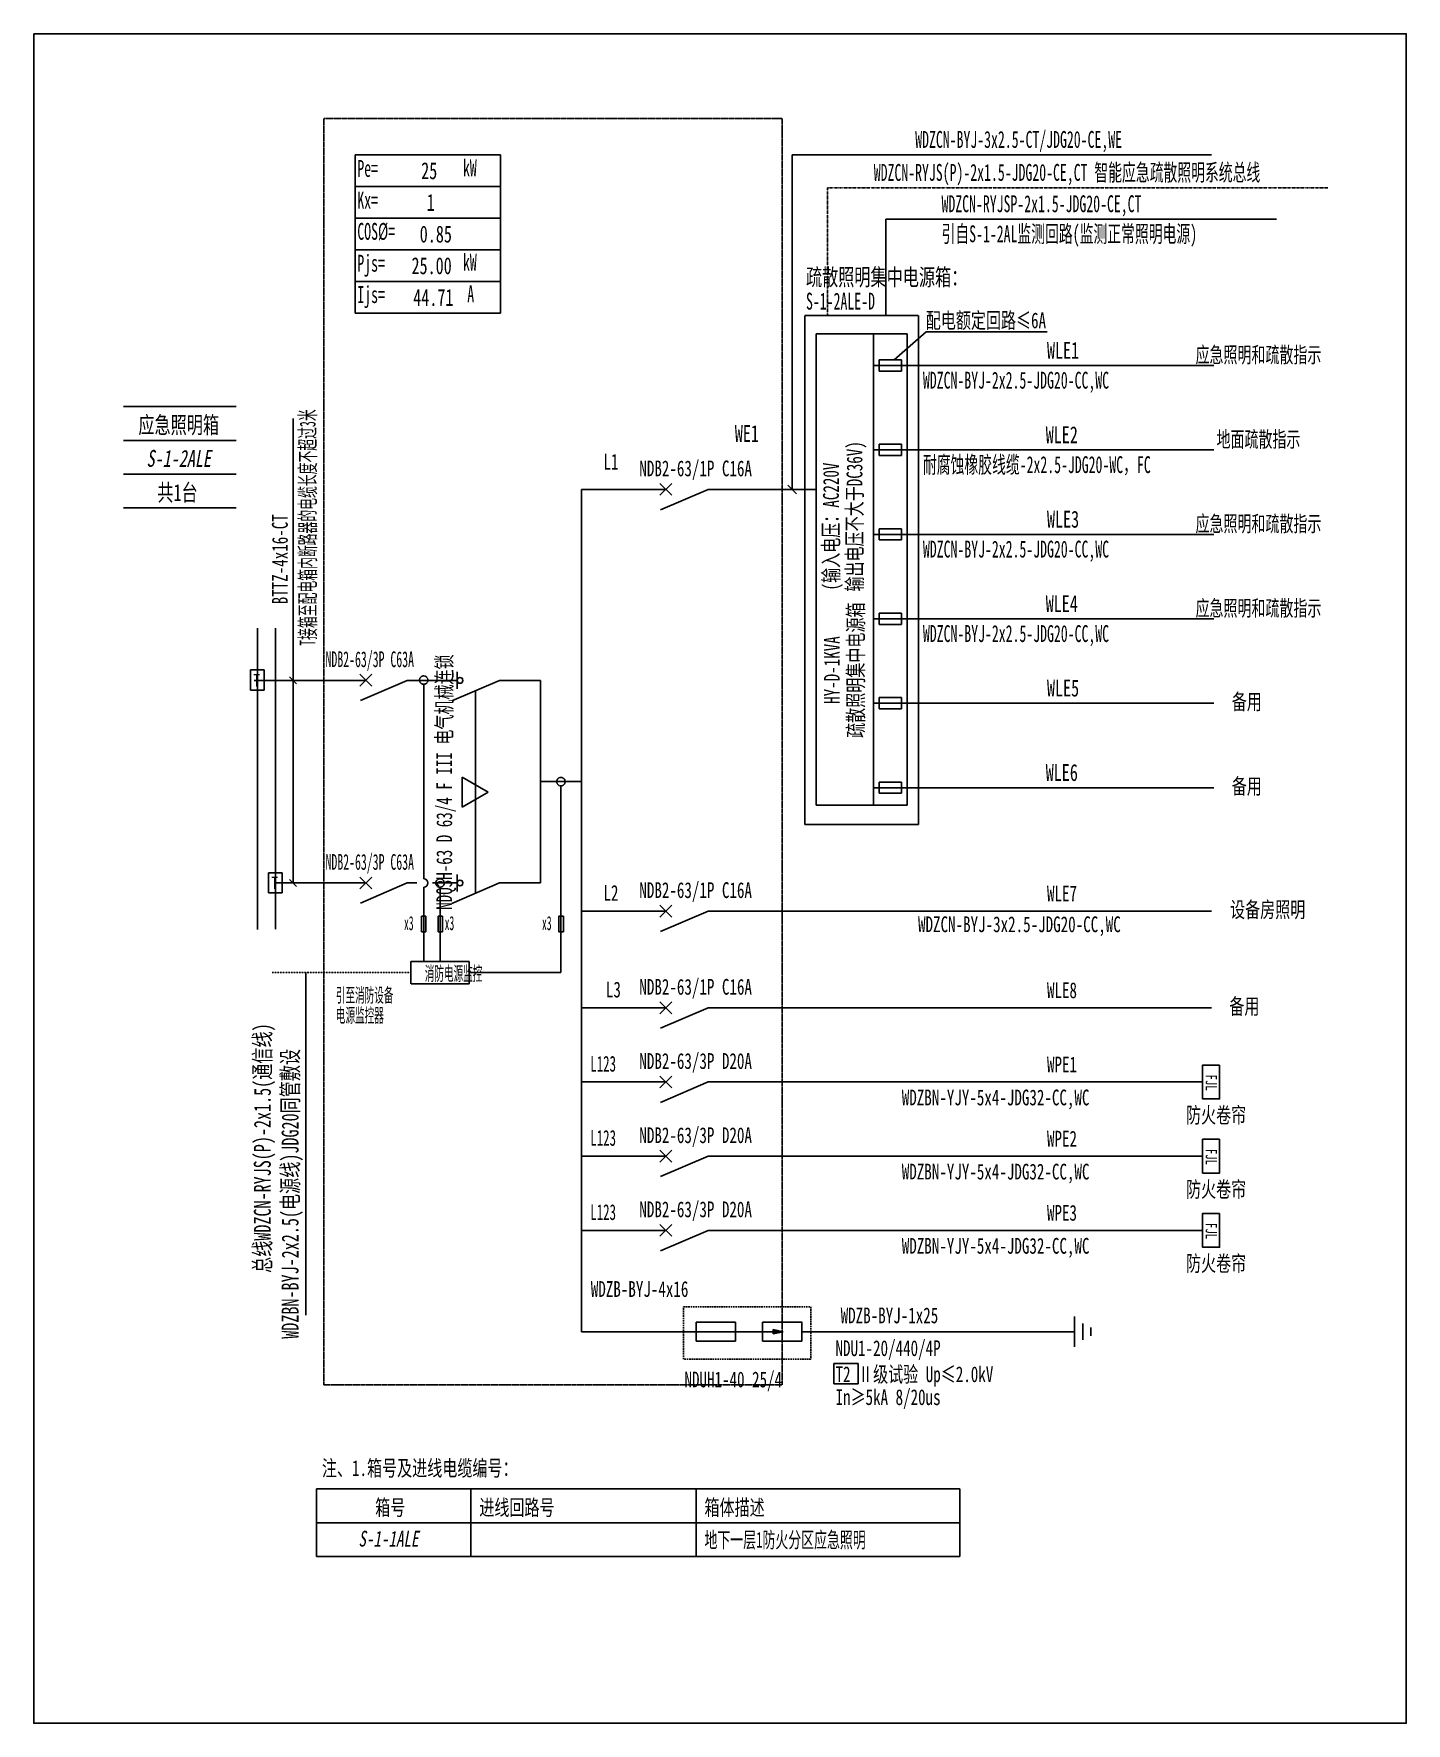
# Model space of a CAD drawing. Extents: x 224924 to 227110, y 371435 to 374126.
import ezdxf
from ezdxf.enums import TextEntityAlignment as Align

# ---------------------------------------------------------------- set-up
doc = ezdxf.new("R2010")
doc.units = 0
doc.header["$MEASUREMENT"] = 0
for name, pattern in [('_点划线L', [1.9, 1.5, -0.17, 0.06, -0.17]), ('_虚线S', [0.25, 0.125, -0.125]), ('DASH', [0.35, 0.25, -0.1]), ('DASHED', [0.75, 0.5, -0.25]), ('DASHED2', [0.375, 0.25, -0.125]), ('DIVIDE', [1.25, 0.5, -0.25, 0, -0.25, 0, -0.25])]:
    doc.linetypes.add(name, pattern=pattern)
for name, color, linetype in [('D_E_Eqpm(强电设备)', 100, 'Continuous'), ('D_E_Eqpm（强电设备）', 100, 'Continuous'), ('D_E_Text(强电文字)', 51, 'Continuous'), ('D_E_Text（强电文字）', 51, 'Continuous'), ('D_E_Wire(强电线缆)', 10, 'Continuous'), ('D_E_Wire（强电线缆）', 10, 'Continuous'), ('D_El_Wire（弱电线缆）', 10, 'Continuous'), ('D_T_TableDim（表格尺寸）', 255, 'Continuous'), ('DQ_Eqpm', 100, 'Continuous'), ('FL04GGFW_E72-配电箱系统图-塔楼部分$0$D_E_Eqpm（强电设备）', 100, 'Continuous'), ('FL09U293_E72-地下室配电箱系统图$0$D_E_Eqpm（强电设备）', 100, 'Continuous'), ('FL09U293_E72-地下室配电箱系统图$0$D_E_Text（强电文字）', 51, 'Continuous'), ('FL09U293_E72-地下室配电箱系统图$0$D_T_TableDim（表格尺寸）', 255, 'Continuous'), ('系统图', 220, 'Continuous')]:
    doc.layers.add(name, color=color, linetype=linetype)
doc.styles.add('FL09U293_E72-地下室配电箱系统图$0$FL04GGFW_E72-配电箱系统图-塔楼部分$0$电气', font='', dxfattribs={"width": 0.7})
doc.styles.add('FL09U293_E72-地下室配电箱系统图$0$FL04GGFW_E72-配电箱系统图-塔楼部分$0$电气箱', font='simhei.ttf', dxfattribs={"width": 0.8, "oblique": 10})
doc.styles.add('FL09U293_E72-地下室配电箱系统图$0$电气', font='', dxfattribs={"width": 0.7})
doc.styles.add('FL09U293_E72-地下室配电箱系统图$0$电气箱', font='simhei.ttf', dxfattribs={"width": 0.8, "oblique": 10})
doc.styles.add('HZ', font='', dxfattribs={"width": 0.7, "height": 400})
doc.styles.add('电气', font='', dxfattribs={"width": 0.7})
doc.styles.get('FL09U293_E72-地下室配电箱系统图$0$FL04GGFW_E72-配电箱系统图-塔楼部分$0$电气').set_extended_font_data('SimSun')
doc.styles.get('FL09U293_E72-地下室配电箱系统图$0$电气').set_extended_font_data('SimSun')
doc.styles.get('HZ').set_extended_font_data('SimSun')
doc.styles.get('电气').set_extended_font_data('SimSun')

msp = doc.modelspace()

# ---------------------------------------------------------------- linework, layer by layer
at = {"linetype": 'DASHED2', "ltscale": 10}
for p, q in [((225959.3, 372098.1, 0), (226161.8, 372098.1, 0)), ((225959.3, 372014.6, 0), (225959.3, 372098.1, 0)), ((226161.8, 372098.1, 0), (226161.8, 372014.6, 0)), ((226161.8, 372014.6, 0), (225959.3, 372014.6, 0))]:
    msp.add_line(p, q, dxfattribs=at)
at = {"layer": 'D_E_Eqpm(强电设备)'}
for p, q in [((225921.4, 373390.5, 0), (225940.5, 373409.5, 0)), ((225940.5, 373390.5, 0), (225921.4, 373409.5, 0)), ((225998.2, 373400, 0), (225922.3, 373367.5, 0)), ((225443.9, 373086.3, 0), (225462.9, 373105.4, 0)), ((225462.9, 373086.3, 0), (225443.9, 373105.4, 0)), ((225598.6, 373082.4, 0), (225598.6, 373109.3, 0)), ((225443.9, 372763.6, 0), (225462.9, 372782.6, 0)), ((225462.9, 372763.6, 0), (225443.9, 372782.6, 0)), ((225598.6, 372759.6, 0), (225598.6, 372786.5, 0)), ((225921.4, 372718.9, 0), (225940.5, 372737.9, 0)), ((225940.5, 372718.9, 0), (225921.4, 372737.9, 0)), ((225998.2, 372728.4, 0), (225922.3, 372695.8, 0)), ((225921.4, 372564.9, 0), (225940.5, 372583.9, 0)), ((225940.5, 372564.9, 0), (225921.4, 372583.9, 0)), ((225998.2, 372574.4, 0), (225922.3, 372541.8, 0)), ((225921.4, 372446.7, 0), (225940.5, 372465.7, 0)), ((225940.5, 372446.7, 0), (225921.4, 372465.7, 0)), ((225998.2, 372456.2, 0), (225922.3, 372423.7, 0)), ((225921.4, 372328.6, 0), (225940.5, 372347.6, 0)), ((225940.5, 372328.6, 0), (225921.4, 372347.6, 0)), ((225998.2, 372338.1, 0), (225922.3, 372305.5, 0)), ((225921.4, 372210.4, 0), (225940.5, 372229.4, 0)), ((225940.5, 372210.4, 0), (225921.4, 372229.4, 0)), ((225998.2, 372219.9, 0), (225922.3, 372187.4, 0)), ((225979.1, 372073.8, 0), (226042.1, 372073.8, 0)), ((225979.1, 372073.8, 0), (225979.1, 372043.3, 0)), ((226041.9, 372043.3, 0), (226041.9, 372073.8, 0)), ((226084.9, 372073.8, 0), (226148, 372073.8, 0)), ((226084.9, 372073.8, 0), (226084.9, 372043.3, 0)), ((226147.8, 372043.3, 0), (226147.8, 372073.8, 0)), ((225979.1, 372043.3, 0), (226041.9, 372043.3, 0)), ((226084.9, 372058.5, 0), (226059.5, 372058.5, 0)), ((226084.9, 372058.5, 0), (226117.6, 372058.5, 0)), ((226084.9, 372043.3, 0), (226147.8, 372043.3, 0)), ((226117.6, 372058.5, 0), (226101.8, 372061.8, 0)), ((226101.8, 372055.3, 0), (226101.8, 372061.8, 0)), ((226117.6, 372058.5, 0), (226101.8, 372055.3, 0))]:
    msp.add_line(p, q, dxfattribs=at)
for centre in [(225603.2, 373095.8, 0), (225603.2, 372773.1, 0)]:
    msp.add_circle(centre, 4.57, dxfattribs=at)
msp.add_solid([(226101.8, 372055.3, 0), (226117.6, 372058.5, 0), (226101.8, 372061.8, 0)], dxfattribs=at)
at = {"layer": 'D_E_Eqpm（强电设备）'}
for p, q in [((226170.6, 372896.9, 0), (226170.6, 373647.5, 0)), ((226170.6, 373647.5, 0), (226261.7, 373647.5, 0)), ((226261.7, 373647.5, 0), (226261.7, 372896.9, 0)), ((225665.9, 373095.8, 0), (225590, 373063.3, 0)), ((225648.3, 372917.6, 0), (225606.8, 372941.5, 0)), ((225606.8, 372941.5, 0), (225606.8, 372893.6, 0)), ((225606.8, 372893.6, 0), (225648.3, 372917.6, 0)), ((226261.7, 372896.9, 0), (226170.6, 372896.9, 0)), ((225665.9, 372773.1, 0), (225590, 372740.5, 0))]:
    msp.add_line(p, q, dxfattribs=at)
at = {"layer": 'D_E_Eqpm（强电设备）', "linetype": 'DASH'}
msp.add_line((225627.9, 372756.8, 0), (225627.9, 373079.6, 0), dxfattribs=at)
at = {"layer": 'D_E_Eqpm（强电设备）', "elevation": 0}
for points in [[(226812.7, 372483.1), (226812.7, 372429.3), (226785.8, 372429.3), (226785.8, 372483.1)], [(226812.7, 372365), (226812.7, 372311.2), (226785.8, 372311.2), (226785.8, 372365)], [(226812.7, 372246.8), (226812.7, 372193), (226785.8, 372193), (226785.8, 372246.8)]]:
    msp.add_lwpolyline(points, close=True, dxfattribs=at)
at = {"layer": 'D_E_Text(强电文字)', "color": 51}
for p, q in [((225337.4, 372773.1, 0), (225337.4, 373512.8, 0)), ((225331.8, 373101.4, 0), (225343, 373090.2, 0)), ((225331.8, 372778.7, 0), (225343, 372767.5, 0)), ((225357.7, 372630.3, 0), (225357.7, 372084.9, 0))]:
    msp.add_line(p, q, dxfattribs=at)
at = {"layer": 'D_E_Text（强电文字）'}
for p, q in [((225436.3, 373932.6, 0), (225667.5, 373932.6, 0)), ((225436.3, 373932.6, 0), (225436.3, 373680.5, 0)), ((225667.5, 373932.6, 0), (225667.5, 373680.5, 0)), ((226132, 373932.6, 0), (226799.7, 373932.6, 0)), ((226132, 373400, 0), (226132, 373932.6, 0)), ((225436.3, 373882.2, 0), (225667.5, 373882.2, 0)), ((225436.3, 373831.8, 0), (225667.5, 373831.8, 0)), ((225436.3, 373781.3, 0), (225667.5, 373781.3, 0)), ((225436.3, 373730.9, 0), (225667.5, 373730.9, 0)), ((225436.3, 373680.5, 0), (225667.5, 373680.5, 0)), ((226294.5, 373606.3, 0), (226345.4, 373650.7, 0)), ((226345.4, 373650.7, 0), (226538, 373650.7, 0)), ((226125.1, 373406.9, 0), (226138.9, 373393.1, 0)), ((226198.4, 372007.6, 0), (226237.4, 372007.6, 0)), ((226198.4, 371975.5, 0), (226198.4, 372007.6, 0)), ((226237.4, 372007.6, 0), (226237.4, 371975.5, 0)), ((226237.4, 371975.5, 0), (226198.4, 371975.5, 0))]:
    msp.add_line(p, q, dxfattribs=at)
at = {"layer": 'D_E_Wire(强电线缆)'}
for p, q in [((225280.5, 372699, 0), (225280.5, 373178.8, 0)), ((225275.4, 373095.8, 0), (225453.4, 373095.8, 0)), ((225519.3, 373095.8, 0), (225598.6, 373095.8, 0)), ((225665.9, 373095.8, 0), (225731.5, 373095.8, 0)), ((225519.3, 372773.1, 0), (225534.4, 372773.1, 0)), ((225559.3, 372773.1, 0), (225598.6, 372773.1, 0)), ((225665.9, 372773.1, 0), (225731.5, 372773.1, 0))]:
    msp.add_line(p, q, dxfattribs=at)
at = {"layer": 'D_E_Wire(强电线缆)', "linetype": 'DASH'}
for p, q in [((225309.2, 372699, 0), (225309.2, 373178.8, 0)), ((225309.2, 372773.1, 0), (225453.4, 372773.1, 0))]:
    msp.add_line(p, q, dxfattribs=at)
at = {"layer": 'D_E_Wire（强电线缆）', "color": 10}
for p, q in [((226281.5, 373830.1, 0), (226281.5, 373676.9, 0)), ((226281.5, 373830.1, 0), (226903.2, 373830.1, 0)), ((226261.7, 373597.3, 0), (226803.5, 373597.3, 0)), ((226261.7, 373462.8, 0), (226803.5, 373462.8, 0)), ((226261.7, 373328.3, 0), (226803.5, 373328.3, 0)), ((226261.7, 373193.8, 0), (226803.5, 373193.8, 0)), ((226261.7, 373059.3, 0), (226803.5, 373059.3, 0)), ((226261.7, 372924.9, 0), (226803.5, 372924.9, 0))]:
    msp.add_line(p, q, dxfattribs=at)
at = {"layer": 'D_E_Wire（强电线缆）'}
for p, q in [((225796.5, 372058.5, 0), (225796.5, 373400, 0)), ((225796.5, 373400, 0), (225931, 373400, 0)), ((225998.2, 373400, 0), (226170.6, 373400, 0)), ((225731.5, 373095.8, 0), (225731.5, 372773.1, 0)), ((225731.5, 372934.5, 0), (225796.5, 372934.5, 0)), ((225764, 372927.7, 0), (225764, 372630.3, 0)), ((225571.4, 372766.3, 0), (225571.4, 372648.3, 0)), ((225541.8, 372720.3, 0), (225548.9, 372720.3, 0)), ((225541.8, 372695.5, 0), (225541.8, 372720.3, 0)), ((225548.9, 372720.3, 0), (225548.9, 372695.5, 0)), ((225568.4, 372720.3, 0), (225575.4, 372720.3, 0)), ((225568.4, 372695.5, 0), (225568.4, 372720.3, 0)), ((225575.4, 372720.3, 0), (225575.4, 372695.5, 0)), ((225760.7, 372720.3, 0), (225767.8, 372720.3, 0)), ((225760.7, 372695.5, 0), (225760.7, 372720.3, 0)), ((225767.8, 372720.3, 0), (225767.8, 372695.5, 0)), ((225796.5, 372728.4, 0), (225931, 372728.4, 0)), ((225998.2, 372728.4, 0), (226799.7, 372728.4, 0)), ((225548.9, 372695.5, 0), (225541.8, 372695.5, 0)), ((225575.4, 372695.5, 0), (225568.4, 372695.5, 0)), ((225767.8, 372695.5, 0), (225760.7, 372695.5, 0)), ((225796.5, 372574.4, 0), (225931, 372574.4, 0)), ((225998.2, 372574.4, 0), (226799.7, 372574.4, 0)), ((225796.5, 372456.2, 0), (225931, 372456.2, 0)), ((225998.2, 372456.2, 0), (226785.8, 372456.2, 0)), ((225796.5, 372338.1, 0), (225931, 372338.1, 0)), ((225998.2, 372338.1, 0), (226785.8, 372338.1, 0)), ((225796.5, 372219.9, 0), (225931, 372219.9, 0)), ((225998.2, 372219.9, 0), (226785.8, 372219.9, 0)), ((226581.9, 372034.6, 0), (226581.9, 372082.5, 0)), ((226595, 372045.5, 0), (226595, 372071.7, 0)), ((225796.5, 372058.5, 0), (226059.5, 372058.5, 0)), ((226147.8, 372058.5, 0), (226581.9, 372058.5, 0)), ((226608, 372052, 0), (226608, 372065.1, 0))]:
    msp.add_line(p, q, dxfattribs=at)
at = {"layer": 'D_E_Wire（强电线缆）', "linetype": '_点划线L'}
for p, q in [((225545.4, 372779.8, 0), (225545.4, 373089.5, 0)), ((225545.4, 372648.3, 0), (225545.4, 372766.3, 0)), ((225525, 372648.3, 0), (225617.9, 372648.3, 0)), ((225525, 372612.4, 0), (225525, 372648.3, 0)), ((225617.9, 372648.3, 0), (225617.9, 372612.4, 0)), ((225617.9, 372612.4, 0), (225525, 372612.4, 0)), ((225764, 372630.3, 0), (225617.9, 372630.3, 0))]:
    msp.add_line(p, q, dxfattribs=at)
at = {"layer": 'D_E_Wire（强电线缆）', "linetype": '_虚线S'}
msp.add_line((225304.1, 372630.3, 0), (225525, 372630.3, 0), dxfattribs=at)
at = {"layer": 'D_E_Wire（强电线缆）', "linetype": '_点划线L'}
for centre in [(225545.4, 373096.2, 0), (225764, 372934.5, 0), (225571.4, 372773.1, 0)]:
    msp.add_circle(centre, 6.72, dxfattribs=at)
at = {"layer": 'D_E_Wire（强电线缆）'}
msp.add_arc((225545.4, 372773.1, 0), 6.72, 270, 90, dxfattribs=at)
at = {"layer": 'D_El_Wire（弱电线缆）', "color": 200, "linetype": 'DIVIDE'}
for q in [(226985.5, 373880, 0), (226188.5, 373676.9, 0)]:
    msp.add_line((226188.5, 373880, 0), q, dxfattribs=at)
at = {"layer": 'D_T_TableDim（表格尺寸）', "linetype": 'DASHED'}
for p, q in [((225386.3, 371973.7, 0), (225386.3, 373990.5, 0)), ((225386.3, 373990.5, 0), (226116.5, 373990.5, 0)), ((226116.5, 373990.5, 0), (226116.5, 371973.7, 0)), ((226116.5, 371973.7, 0), (225386.3, 371973.7, 0))]:
    msp.add_line(p, q, dxfattribs=at)
at = {"layer": 'D_T_TableDim（表格尺寸）', "linetype": 'DASH'}
for p, q in [((226333.4, 373676.9, 0), (226152.6, 373676.9, 0)), ((226152.6, 373676.9, 0), (226152.6, 372866.1, 0)), ((226333.4, 372866.1, 0), (226333.4, 373676.9, 0)), ((226152.6, 372866.1, 0), (226333.4, 372866.1, 0))]:
    msp.add_line(p, q, dxfattribs=at)
at = {"layer": 'DQ_Eqpm'}
for p, q in [((225291.2, 373112.3, 0), (225269.7, 373112.3, 0)), ((225269.7, 373112.3, 0), (225269.7, 373080, 0)), ((225291.2, 373080, 0), (225291.2, 373112.3, 0)), ((225269.7, 373080, 0), (225291.2, 373080, 0)), ((225319.9, 372789.5, 0), (225298.4, 372789.5, 0)), ((225298.4, 372789.5, 0), (225298.4, 372757.3, 0)), ((225319.9, 372757.3, 0), (225319.9, 372789.5, 0)), ((225298.4, 372757.3, 0), (225319.9, 372757.3, 0))]:
    msp.add_line(p, q, dxfattribs=at)
at = {"layer": 'FL04GGFW_E72-配电箱系统图-塔楼部分$0$D_E_Eqpm（强电设备）'}
for p, q in [((226261.7, 372896.9, 0), (226261.7, 373647.5, 0)), ((226261.7, 373647.5, 0), (226315.5, 373647.5, 0)), ((226315.5, 373647.5, 0), (226315.5, 372896.9, 0)), ((226270.6, 373606.3, 0), (226306.5, 373606.3, 0)), ((226270.6, 373606.3, 0), (226270.6, 373606.3, 0)), ((226270.6, 373606.3, 0), (226270.6, 373588.3, 0)), ((226270.6, 373588.3, 0), (226270.6, 373606.3, 0)), ((226306.5, 373606.3, 0), (226306.5, 373588.3, 0)), ((226270.6, 373588.3, 0), (226306.5, 373588.3, 0)), ((226270.6, 373588.3, 0), (226270.6, 373588.3, 0)), ((226270.6, 373471.8, 0), (226306.5, 373471.8, 0)), ((226270.6, 373471.8, 0), (226270.6, 373471.8, 0)), ((226270.6, 373471.8, 0), (226270.6, 373453.8, 0)), ((226270.6, 373453.8, 0), (226270.6, 373471.8, 0)), ((226306.5, 373471.8, 0), (226306.5, 373453.8, 0)), ((226270.6, 373453.8, 0), (226306.5, 373453.8, 0)), ((226270.6, 373453.8, 0), (226270.6, 373453.8, 0)), ((226270.6, 373337.3, 0), (226306.5, 373337.3, 0)), ((226270.6, 373337.3, 0), (226270.6, 373337.3, 0)), ((226270.6, 373337.3, 0), (226270.6, 373319.4, 0)), ((226270.6, 373319.4, 0), (226270.6, 373337.3, 0)), ((226306.5, 373337.3, 0), (226306.5, 373319.4, 0)), ((226270.6, 373319.4, 0), (226306.5, 373319.4, 0)), ((226270.6, 373319.4, 0), (226270.6, 373319.4, 0)), ((226270.6, 373202.8, 0), (226306.5, 373202.8, 0)), ((226270.6, 373202.8, 0), (226270.6, 373202.8, 0)), ((226270.6, 373202.8, 0), (226270.6, 373184.9, 0)), ((226270.6, 373184.9, 0), (226270.6, 373202.8, 0)), ((226306.5, 373202.8, 0), (226306.5, 373184.9, 0)), ((226270.6, 373184.9, 0), (226306.5, 373184.9, 0)), ((226270.6, 373184.9, 0), (226270.6, 373184.9, 0)), ((226270.6, 373068.3, 0), (226306.5, 373068.3, 0)), ((226270.6, 373068.3, 0), (226270.6, 373068.3, 0)), ((226270.6, 373068.3, 0), (226270.6, 373050.4, 0)), ((226270.6, 373050.4, 0), (226270.6, 373068.3, 0)), ((226306.5, 373068.3, 0), (226306.5, 373050.4, 0)), ((226270.6, 373050.4, 0), (226306.5, 373050.4, 0)), ((226270.6, 373050.4, 0), (226270.6, 373050.4, 0)), ((226270.6, 372933.8, 0), (226306.5, 372933.8, 0)), ((226270.6, 372933.8, 0), (226270.6, 372933.8, 0)), ((226270.6, 372933.8, 0), (226270.6, 372915.9, 0)), ((226270.6, 372915.9, 0), (226270.6, 372933.8, 0)), ((226306.5, 372933.8, 0), (226306.5, 372915.9, 0)), ((226270.6, 372915.9, 0), (226306.5, 372915.9, 0)), ((226270.6, 372915.9, 0), (226270.6, 372915.9, 0)), ((226315.5, 372896.9, 0), (226261.7, 372896.9, 0))]:
    msp.add_line(p, q, dxfattribs=at)
at = {"layer": 'FL09U293_E72-地下室配电箱系统图$0$D_E_Eqpm（强电设备）'}
for p, q in [((225519.3, 373095.8, 0), (225444.8, 373063.9, 0)), ((225519.3, 372773.1, 0), (225444.8, 372741.1, 0))]:
    msp.add_line(p, q, dxfattribs=at)
at = {"layer": 'FL09U293_E72-地下室配电箱系统图$0$D_T_TableDim（表格尺寸）'}
for p, q in [((225067.4, 373531.8, 0), (225246.7, 373531.8, 0)), ((225067.4, 373478, 0), (225246.7, 373478, 0)), ((225067.4, 373424.2, 0), (225246.7, 373424.2, 0)), ((225067.4, 373370.5, 0), (225246.7, 373370.5, 0))]:
    msp.add_line(p, q, dxfattribs=at)
at = {"layer": 'FL09U293_E72-地下室配电箱系统图$0$D_T_TableDim（表格尺寸）', "ltscale": 3.5}
for p, q in [((225374.9, 371808.1, 0), (226399.1, 371808.1, 0)), ((225374.9, 371808.1, 0), (225374.9, 371700.5, 0)), ((225620.4, 371808.1, 0), (225620.4, 371700.5, 0)), ((225979.5, 371808.1, 0), (225979.5, 371700.5, 0)), ((226399.1, 371808.1, 0), (226399.1, 371700.5, 0)), ((225374.9, 371754.3, 0), (226399.1, 371754.3, 0)), ((225374.9, 371754.3, 0), (226399.1, 371754.3, 0)), ((225374.9, 371700.5, 0), (226399.1, 371700.5, 0))]:
    msp.add_line(p, q, dxfattribs=at)
at = {"layer": '系统图', "ltscale": 9973.992009}
msp.add_lwpolyline([(224924.5, 374125.5), (227110, 374125.5), (227110, 371435), (224924.5, 371435)], close=True, dxfattribs=at)

# ---------------------------------------------------------------- texts
at = {"layer": 'D_E_Eqpm（强电设备）', "color": 51, "style": '电气', "width": 0.7}
for p in [(226799.5, 372455.1, 0), (226799.5, 372336.9, 0), (226799.5, 372218.8, 0)]:
    msp.add_text('FJL', height=17.93, rotation=270, dxfattribs=at).set_placement(p, align=Align.MIDDLE)
at = {"layer": 'D_E_Text(强电文字)', "color": 51, "style": '电气'}
for s, height, width, p in [('疏散照明集中电源箱：', 26.9, 0.7, (226154.2, 373724.6, 0)), ('L1', 25.1, 0.7, (225831.6, 373431.5, 0)), ('NDB2-63/1P C16A', 25.105, 0.7, (225888.8, 373420.8, 0)), ('备用', 25.1, 0.7, (226832.2, 373049.2, 0)), ('备用', 25.1, 0.7, (226832.2, 372914.7, 0)), ('L2', 25.1, 0.7, (225831.6, 372744.7, 0)), ('NDB2-63/1P C16A', 25.105, 0.7, (225888.8, 372749.2, 0)), ('WLE7', 25.1, 0.7, (226537.9, 372743.8, 0)), ('设备房照明', 25.1, 0.7, (226829.5, 372718.2, 0)), ('WDZCN-BYJ-3x2.5-JDG20-CC,WC ', 25.105, 0.7, (226332.6, 372694.8, 0)), ('L3', 25.1, 0.7, (225835.5, 372590.9, 0)), ('NDB2-63/1P C16A', 25.105, 0.7, (225888.8, 372595.2, 0)), ('WLE8', 25.1, 0.7, (226537.9, 372589.7, 0)), ('备用', 25.1, 0.7, (226828.3, 372564.2, 0)), ('NDB2-63/3P D20A', 25.105, 0.7, (225888.8, 372477, 0)), ('L123', 25.1, 0.6, (225810.7, 372472.7, 0)), ('WPE1', 25.1, 0.7, (226537.9, 372471.6, 0)), ('WDZBN-YJY-5x4-JDG32-CC,WC ', 25.105, 0.7, (226306.7, 372419, 0)), ('防火卷帘', 25.1, 0.7, (226759.3, 372391, 0)), ('L123', 25.1, 0.6, (225810.7, 372354.6, 0)), ('NDB2-63/3P D20A', 25.105, 0.7, (225888.8, 372358.9, 0)), ('WPE2', 25.1, 0.7, (226537.9, 372353.4, 0)), ('WDZBN-YJY-5x4-JDG32-CC,WC ', 25.105, 0.7, (226306.7, 372300.9, 0)), ('防火卷帘', 25.1, 0.7, (226759.3, 372272.8, 0)), ('L123', 25.1, 0.6, (225810.7, 372236.4, 0)), ('NDB2-63/3P D20A', 25.105, 0.7, (225888.8, 372240.8, 0)), ('WPE3', 25.1, 0.7, (226537.9, 372235.3, 0)), ('WDZBN-YJY-5x4-JDG32-CC,WC ', 25.105, 0.7, (226306.7, 372182.7, 0)), ('防火卷帘', 25.1, 0.7, (226759.3, 372154.7, 0))]:
    msp.add_text(s, height=height, dxfattribs=dict(at, width=width)).set_placement(p)
at = {"layer": 'D_E_Text(强电文字)', "color": 51, "style": '电气', "width": 0.65}
for s, p in [('应急照明和疏散指示', (226874.7, 373614.8, 0)), ('地面疏散指示', (226874.7, 373480.3, 0)), ('应急照明和疏散指示', (226874.7, 373345.8, 0)), ('应急照明和疏散指示', (226874.7, 373211.3, 0))]:
    msp.add_text(s, height=25.1, dxfattribs=at).set_placement(p, align=Align.MIDDLE)
at = {"layer": 'D_E_Text(强电文字)', "color": 51, "style": '电气'}
for s, width, p in [('T接箱至配电箱内断路器的电缆长度不超过3米', 0.55, (225373.1, 373150.8, 0)), ('BTTZ-4x16-CT', 0.7, (225328.9, 373216.9, 0))]:
    msp.add_text(s, height=25.105, rotation=90, dxfattribs=dict(at, width=width)).set_placement(p)
at = {"layer": 'D_E_Text(强电文字)', "style": 'FL09U293_E72-地下室配电箱系统图$0$FL04GGFW_E72-配电箱系统图-塔楼部分$0$电气', "width": 0.7}
for s, p in [('应急照明箱', (225155.3, 373503.1, 0)), ('共1台', (225153.4, 373395.5, 0))]:
    msp.add_text(s, height=26.9, dxfattribs=at).set_placement(p, align=Align.MIDDLE)
at = {"layer": 'D_E_Text(强电文字)', "style": 'FL09U293_E72-地下室配电箱系统图$0$FL04GGFW_E72-配电箱系统图-塔楼部分$0$电气箱', "oblique": 10, "width": 0.7}
msp.add_text('S-1-2ALE', height=26.9, dxfattribs=at).set_placement((225155.3, 373449.3, 0), align=Align.MIDDLE)
at = {"layer": 'D_E_Text(强电文字)', "style": '电气', "width": 0.7}
for s, p in [('WDZB-BYJ-4x16', (225811.5, 372113.9, 0)), ('WDZB-BYJ-1x25', (226209.4, 372071.9, 0)), ('NDU1-20/440/4P', (226201.2, 372019.7, 0)), ('T2 Ⅱ级试验 Up≤2.0kV ', (226201.2, 371978.2, 0)), ('In≥5kA 8/20us', (226201.2, 371941.7, 0))]:
    msp.add_text(s, height=25.105, dxfattribs=at).set_placement(p)
at = {"layer": 'D_E_Text（强电文字）', "style": '电气'}
for s, height, width, p in [('WDZCN-BYJ-3x2.5-CT/JDG20-CE,WE', 26.898, 0.6, (226328.1, 373943.8, 0)), ('25', 26.9, 0.7, (225541.4, 373894, 0)), ('1', 26.9, 0.7, (225550.3, 373843.5, 0)), (' 0.85', 26.9, 0.7, (225526.3, 373793.1, 0)), ('WLE1', 26.9, 0.7, (226537.9, 373608, 0)), ('WDZCN-BYJ-2x2.5-JDG20-CC,WC', 26.898, 0.6, (226340.4, 373560.4, 0)), ('WE1', 26.9, 0.7, (226040.8, 373475.5, 0)), ('WLE2', 26.9, 0.7, (226535.9, 373473.5, 0)), ('耐腐蚀橡胶线缆-2x2.5-JDG20-WC，FC', 26.898, 0.6, (226340.4, 373425.9, 0)), ('WLE3', 26.9, 0.7, (226537.9, 373339, 0)), ('WDZCN-BYJ-2x2.5-JDG20-CC,WC', 26.898, 0.6, (226340.4, 373291.4, 0)), ('WLE4', 26.9, 0.7, (226535.9, 373204.5, 0)), ('WDZCN-BYJ-2x2.5-JDG20-CC,WC', 26.898, 0.6, (226340.4, 373156.9, 0)), ('WLE5', 26.9, 0.7, (226537.9, 373070.1, 0)), ('WLE6', 26.9, 0.7, (226535.9, 372935.6, 0))]:
    msp.add_text(s, height=height, dxfattribs=dict(at, width=width)).set_placement(p)
at = {"layer": 'D_E_Text（强电文字）', "linetype": 'Continuous', "style": '电气', "width": 0.6}
for s, p in [('kW', (225607.9, 373898.6, 0)), ('Pe=', (225439.7, 373897.6, 0)), ('Kx=', (225439.7, 373847.1, 0)), ('COS%%C=', (225439.7, 373797.4, 0)), ('Pjs=', (225439.7, 373746.7, 0)), ('kW', (225607.9, 373748.4, 0)), ('Ijs=', (225439.7, 373696.8, 0)), ('A', (225614.8, 373697.9, 0))]:
    msp.add_text(s, height=26.9, dxfattribs=at).set_placement(p)
at = {"layer": 'D_E_Text（强电文字）', "color": 51, "style": '电气', "width": 0.6}
for s, height, p in [('WDZCN-RYJS(P)-2x1.5-JDG20-CE,CT 智能应急疏散照明系统总线', 26.898, (226262.1, 373891.3, 0)), ('WDZCN-RYJSP-2x1.5-JDG20-CE,CT', 26.898, (226370, 373841.4, 0)), ('引自S-1-2AL监测回路(监测正常照明电源)', 26.898, (226370, 373793.5, 0)), ('S-1-2ALE-D', 26.9, (226154.2, 373686.3, 0))]:
    msp.add_text(s, height=height, dxfattribs=at).set_placement(p)
at = {"layer": 'D_E_Text（强电文字）', "color": 6, "style": '电气', "width": 0.7}
for s, p in [('25.00', (225526, 373742.7, 0)), ('44.71', (225528.8, 373692.2, 0))]:
    msp.add_text(s, height=26.9, dxfattribs=at).set_placement(p)
at = {"layer": 'D_E_Text（强电文字）', "style": '电气'}
for s, height, width, p in [('配电额定回路≤6A', 25.1, 0.7, (226440.7, 373669.6, 0)), ('NDB2-63/3P C63A', 25.105, 0.55, (225459.5, 373127.4, 0)), ('NDB2-63/3P C63A', 25.105, 0.55, (225459.5, 372804.6, 0))]:
    msp.add_text(s, height=height, dxfattribs=dict(at, width=width)).set_placement(p, align=Align.MIDDLE)
at = {"layer": 'D_E_Text（强电文字）', "color": 51, "style": '电气', "width": 0.7}
for s, height, p in [('输出电压不大于DC36V)', 25.105, (226232.9, 373356.9, 0)), ('(输入电压：AC220V', 25.105, (226195.4, 373340.8, 0)), ('疏散照明集中电源箱', 25.1, (226232.9, 373112, 0)), ('HY-D-1KVA', 25.1, (226195.4, 373112.2, 0))]:
    msp.add_text(s, height=height, rotation=90, dxfattribs=at).set_placement(p, align=Align.MIDDLE)
at = {"layer": 'D_E_Text（强电文字）', "style": '电气', "width": 0.7}
msp.add_text('NDQ3H-63 D 63/4 F III 电气机械连锁', height=25.105, rotation=90, dxfattribs=at).set_placement((225579.3, 372933.8, 0), align=Align.MIDDLE)
for s, p in [('总线WDZCN-RYJS(P)-2x1.5(通信线)', (225301.9, 372152.1)), ('WDZBN-BYJ-2x2.5(电源线)JDG20同管敷设', (225346.1, 372047.3))]:
    msp.add_text(s, height=26.898, rotation=90, dxfattribs=at).set_placement(p)
at = {"layer": 'D_E_Text（强电文字）', "color": 51, "true_color": 0xffff7f, "style": '电气', "width": 0.7}
msp.add_text('NDUH1-40 25/4', height=25.105, dxfattribs=at).set_placement((225960.7, 371969.9, 0))
at = {"layer": 'D_E_Wire（强电线缆）', "color": 51, "linetype": 'Continuous', "style": 'HZ', "width": 0.5}
for s, p in [('x3', (225514.1, 372698, 0)), ('x3', (225578.8, 372698, 0)), ('x3', (225733.8, 372698, 0)), ('消防电源监控', (225547.1, 372617.7, 0)), ('引至消防设备', (225405.5, 372583.3, 0)), ('电源监控器', (225405.5, 372551.2, 0))]:
    msp.add_text(s, height=22.42, dxfattribs=at).set_placement(p)
at = {"layer": 'DQ_Eqpm', "color": 51, "style": '电气', "width": 0.8}
for p in [(225273.9, 373086, 0), (225302.6, 372763.3, 0)]:
    msp.add_text('T', height=19.7, dxfattribs=at).set_placement(p)
at = {"layer": 'FL09U293_E72-地下室配电箱系统图$0$D_E_Text（强电文字）', "style": 'FL09U293_E72-地下室配电箱系统图$0$电气'}
for s, height, width, p in [('注、1.箱号及进线电缆编号：', 25.105, 0.7, (225383.3, 371828.7, 0)), ('箱号', 25.1, 0.7, (225468.2, 371766, 0)), ('进线回路号', 25.1, 0.7, (225634, 371766, 0)), ('箱体描述', 25.1, 0.7, (225992.5, 371766, 0)), ('地下一层1防火分区应急照明', 25.105, 0.6, (225992.5, 371714.5, 0))]:
    msp.add_text(s, height=height, dxfattribs=dict(at, width=width)).set_placement(p)
at = {"layer": 'FL09U293_E72-地下室配电箱系统图$0$D_E_Text（强电文字）', "style": 'FL09U293_E72-地下室配电箱系统图$0$电气箱', "oblique": 10, "width": 0.7}
msp.add_text('S-1-1ALE', height=25.1, dxfattribs=at).set_placement((225489.3, 371728.9, 0), align=Align.MIDDLE)

doc.saveas('drawing.dxf')
